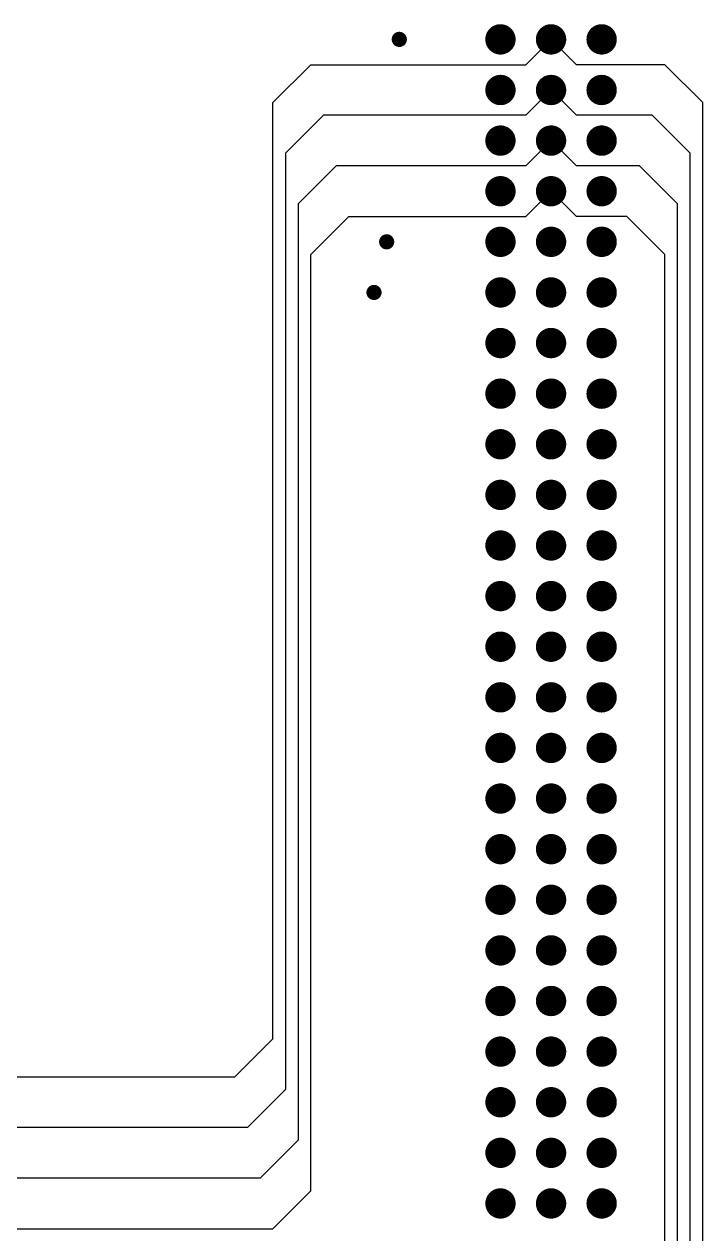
# Model space of a CAD drawing. Extents: x 295 to 953, y 10 to 290.
# Drawn here: x 754.3 to 788.4, y 137.4 to 198.1 of the extents above; entities that cross this region are included whole.
import ezdxf

# ---------------------------------------------------------------- set-up
doc = ezdxf.new("R2010")
doc.units = 0
doc.header["$LTSCALE"] = 5
doc.header["$MEASUREMENT"] = 0
doc.layers.get('0').update_dxf_attribs({"linetype": 'CONTINUOUS', "lineweight": 25})
doc.layers.add('DV-ABPB-A4_IN2', color=3, linetype='CONTINUOUS')

msp = doc.modelspace()

# ---------------------------------------------------------------- linework, layer by layer
at = {"color": 7}
for points, const_width in [([(777.839, 197.333, 1), (778.601, 197.333, 1)], 0.762), ([(780.379, 197.333, 1), (781.141, 197.333, 1)], 0.762), ([(782.919, 197.333, 1), (783.681, 197.333, 1)], 0.762), ([(772.949, 197.333, 1), (773.33, 197.333, 1)], 0.381), ([(777.839, 194.793, 1), (778.601, 194.793, 1)], 0.762), ([(780.379, 194.793, 1), (781.141, 194.793, 1)], 0.762), ([(782.919, 194.793, 1), (783.681, 194.793, 1)], 0.762), ([(777.839, 192.253, 1), (778.601, 192.253, 1)], 0.762), ([(780.379, 192.253, 1), (781.141, 192.253, 1)], 0.762), ([(782.919, 192.253, 1), (783.681, 192.253, 1)], 0.762), ([(777.839, 189.713, 1), (778.601, 189.713, 1)], 0.762), ([(780.379, 189.713, 1), (781.141, 189.713, 1)], 0.762), ([(782.919, 189.713, 1), (783.681, 189.713, 1)], 0.762), ([(777.839, 187.173, 1), (778.601, 187.173, 1)], 0.762), ([(780.379, 187.173, 1), (781.141, 187.173, 1)], 0.762), ([(782.919, 187.173, 1), (783.681, 187.173, 1)], 0.762), ([(772.314, 187.173, 1), (772.695, 187.173, 1)], 0.381), ([(777.839, 184.633, 1), (778.601, 184.633, 1)], 0.762), ([(780.379, 184.633, 1), (781.141, 184.633, 1)], 0.762), ([(782.919, 184.633, 1), (783.681, 184.633, 1)], 0.762), ([(771.679, 184.633, 1), (772.06, 184.633, 1)], 0.381), ([(777.839, 182.093, 1), (778.601, 182.093, 1)], 0.762), ([(780.379, 182.093, 1), (781.141, 182.093, 1)], 0.762), ([(782.919, 182.093, 1), (783.681, 182.093, 1)], 0.762), ([(777.839, 179.553, 1), (778.601, 179.553, 1)], 0.762), ([(780.379, 179.553, 1), (781.141, 179.553, 1)], 0.762), ([(782.919, 179.553, 1), (783.681, 179.553, 1)], 0.762), ([(777.839, 177.013, 1), (778.601, 177.013, 1)], 0.762), ([(780.379, 177.013, 1), (781.141, 177.013, 1)], 0.762), ([(782.919, 177.013, 1), (783.681, 177.013, 1)], 0.762), ([(777.839, 174.473, 1), (778.601, 174.473, 1)], 0.762), ([(780.379, 174.473, 1), (781.141, 174.473, 1)], 0.762), ([(782.919, 174.473, 1), (783.681, 174.473, 1)], 0.762), ([(777.839, 171.933, 1), (778.601, 171.933, 1)], 0.762), ([(780.379, 171.933, 1), (781.141, 171.933, 1)], 0.762), ([(782.919, 171.933, 1), (783.681, 171.933, 1)], 0.762), ([(777.839, 169.393, 1), (778.601, 169.393, 1)], 0.762), ([(780.379, 169.393, 1), (781.141, 169.393, 1)], 0.762), ([(782.919, 169.393, 1), (783.681, 169.393, 1)], 0.762), ([(777.839, 166.853, 1), (778.601, 166.853, 1)], 0.762), ([(780.379, 166.853, 1), (781.141, 166.853, 1)], 0.762), ([(782.919, 166.853, 1), (783.681, 166.853, 1)], 0.762), ([(777.839, 164.313, 1), (778.601, 164.313, 1)], 0.762), ([(780.379, 164.313, 1), (781.141, 164.313, 1)], 0.762), ([(782.919, 164.313, 1), (783.681, 164.313, 1)], 0.762), ([(777.839, 161.773, 1), (778.601, 161.773, 1)], 0.762), ([(780.379, 161.773, 1), (781.141, 161.773, 1)], 0.762), ([(782.919, 161.773, 1), (783.681, 161.773, 1)], 0.762), ([(777.839, 159.233, 1), (778.601, 159.233, 1)], 0.762), ([(780.379, 159.233, 1), (781.141, 159.233, 1)], 0.762), ([(782.919, 159.233, 1), (783.681, 159.233, 1)], 0.762), ([(777.839, 156.693, 1), (778.601, 156.693, 1)], 0.762), ([(780.379, 156.693, 1), (781.141, 156.693, 1)], 0.762), ([(782.919, 156.693, 1), (783.681, 156.693, 1)], 0.762), ([(777.839, 154.153, 1), (778.601, 154.153, 1)], 0.762), ([(780.379, 154.153, 1), (781.141, 154.153, 1)], 0.762), ([(782.919, 154.153, 1), (783.681, 154.153, 1)], 0.762), ([(777.839, 151.613, 1), (778.601, 151.613, 1)], 0.762), ([(780.379, 151.613, 1), (781.141, 151.613, 1)], 0.762), ([(782.919, 151.613, 1), (783.681, 151.613, 1)], 0.762), ([(777.839, 149.073, 1), (778.601, 149.073, 1)], 0.762), ([(780.379, 149.073, 1), (781.141, 149.073, 1)], 0.762), ([(782.919, 149.073, 1), (783.681, 149.073, 1)], 0.762), ([(777.839, 146.533, 1), (778.601, 146.533, 1)], 0.762), ([(780.379, 146.533, 1), (781.141, 146.533, 1)], 0.762), ([(782.919, 146.533, 1), (783.681, 146.533, 1)], 0.762), ([(777.839, 143.993, 1), (778.601, 143.993, 1)], 0.762), ([(780.379, 143.993, 1), (781.141, 143.993, 1)], 0.762), ([(782.919, 143.993, 1), (783.681, 143.993, 1)], 0.762), ([(777.839, 141.453, 1), (778.601, 141.453, 1)], 0.762), ([(780.379, 141.453, 1), (781.141, 141.453, 1)], 0.762), ([(782.919, 141.453, 1), (783.681, 141.453, 1)], 0.762), ([(777.839, 138.913, 1), (778.601, 138.913, 1)], 0.762), ([(780.379, 138.913, 1), (781.141, 138.913, 1)], 0.762), ([(782.919, 138.913, 1), (783.681, 138.913, 1)], 0.762)]:
    msp.add_lwpolyline(points, format="xyb", close=True, dxfattribs=dict(at, const_width=const_width))
at = {"layer": 'DV-ABPB-A4_IN2', "color": 7}
for p, q in [((779.49, 196.063), (780.76, 197.333)), ((782.03, 196.063), (780.76, 197.333)), ((766.79, 194.158), (768.695, 196.063)), ((768.695, 196.063), (779.49, 196.063)), ((786.475, 196.063), (782.03, 196.063)), ((788.38, 194.158), (786.475, 196.063)), ((780.76, 194.793), (779.49, 193.523)), ((782.03, 193.523), (780.76, 194.793)), ((766.79, 147.168), (766.79, 194.158)), ((788.38, 106.528), (788.38, 194.158)), ((769.33, 193.523), (767.425, 191.618)), ((779.49, 193.523), (769.33, 193.523)), ((785.84, 193.523), (782.03, 193.523)), ((787.745, 191.618), (785.84, 193.523)), ((780.76, 192.253), (779.49, 190.983)), ((782.03, 190.983), (780.76, 192.253)), ((767.425, 191.618), (767.425, 144.628)), ((787.745, 107.163), (787.745, 191.618)), ((769.965, 190.983), (768.06, 189.078)), ((779.49, 190.983), (769.965, 190.983)), ((785.205, 190.983), (782.03, 190.983)), ((787.11, 189.078), (785.205, 190.983)), ((779.49, 188.443), (780.76, 189.713)), ((782.03, 188.443), (780.76, 189.713)), ((768.06, 189.078), (768.06, 142.088)), ((787.11, 107.798), (787.11, 189.078)), ((768.695, 186.538), (770.6, 188.443)), ((770.6, 188.443), (779.49, 188.443)), ((784.57, 188.443), (782.03, 188.443)), ((786.475, 186.538), (784.57, 188.443)), ((768.695, 139.548), (768.695, 186.538)), ((786.475, 108.433), (786.475, 186.538)), ((764.885, 145.263), (766.79, 147.168)), ((708.37, 145.263), (764.885, 145.263)), ((767.425, 144.628), (765.52, 142.723)), ((765.52, 142.723), (708.37, 142.723)), ((768.06, 142.088), (766.155, 140.183)), ((766.155, 140.183), (708.37, 140.183)), ((766.79, 137.643), (768.695, 139.548)), ((708.37, 137.643), (766.79, 137.643))]:
    msp.add_line(p, q, dxfattribs=at)

doc.saveas('drawing.dxf')
